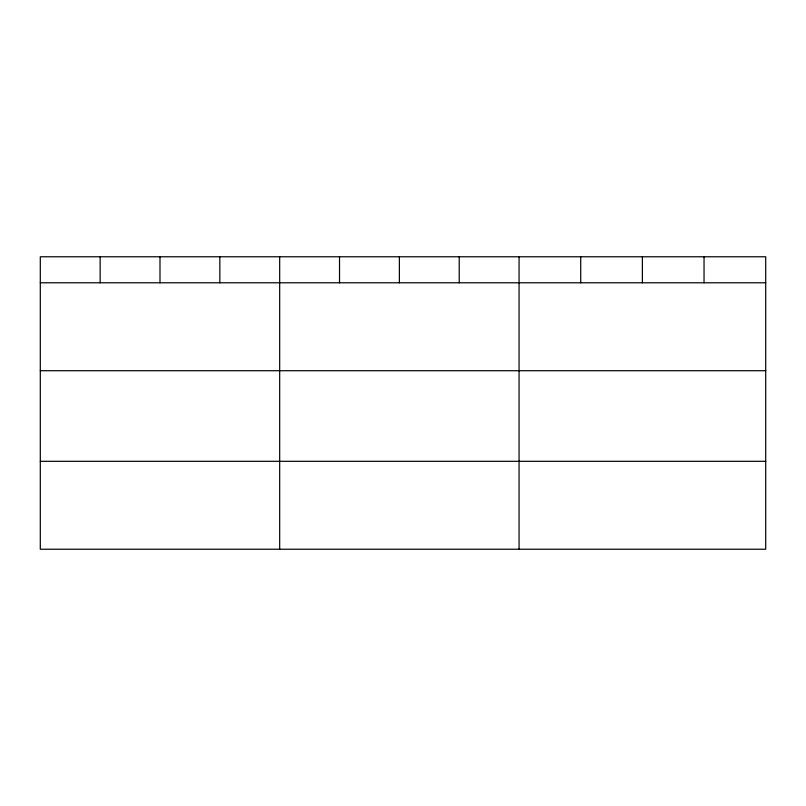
<?xml version="1.0" encoding="UTF-8"?>
<svg xmlns="http://www.w3.org/2000/svg" width="806" height="806" viewBox="0 0 806 806"><rect width="100%" height="100%" fill="white"/><g stroke="black" fill="none" stroke-linecap="round" stroke-linejoin="round"><path stroke-width="1.21" d="M765.7 370.72L765.7 256.771L40.3 256.771L40.3 549.229L765.7 549.229L765.7 370.72L40.3 370.72M40.3 282.785L765.7 282.785M40.3 461.304L765.7 461.304M704.041 256.771L704.041 282.785M642.382 256.771L642.382 282.785M580.723 256.771L580.723 282.785M519.064 256.771L519.064 549.229M459.219 256.771L459.219 282.785M399.373 256.771L399.373 282.785M339.528 256.771L339.528 282.785M279.682 256.771L279.682 549.229M219.837 256.771L219.837 282.785M159.991 256.771L159.991 282.785M100.146 256.771L100.146 282.785"/></g></svg>
